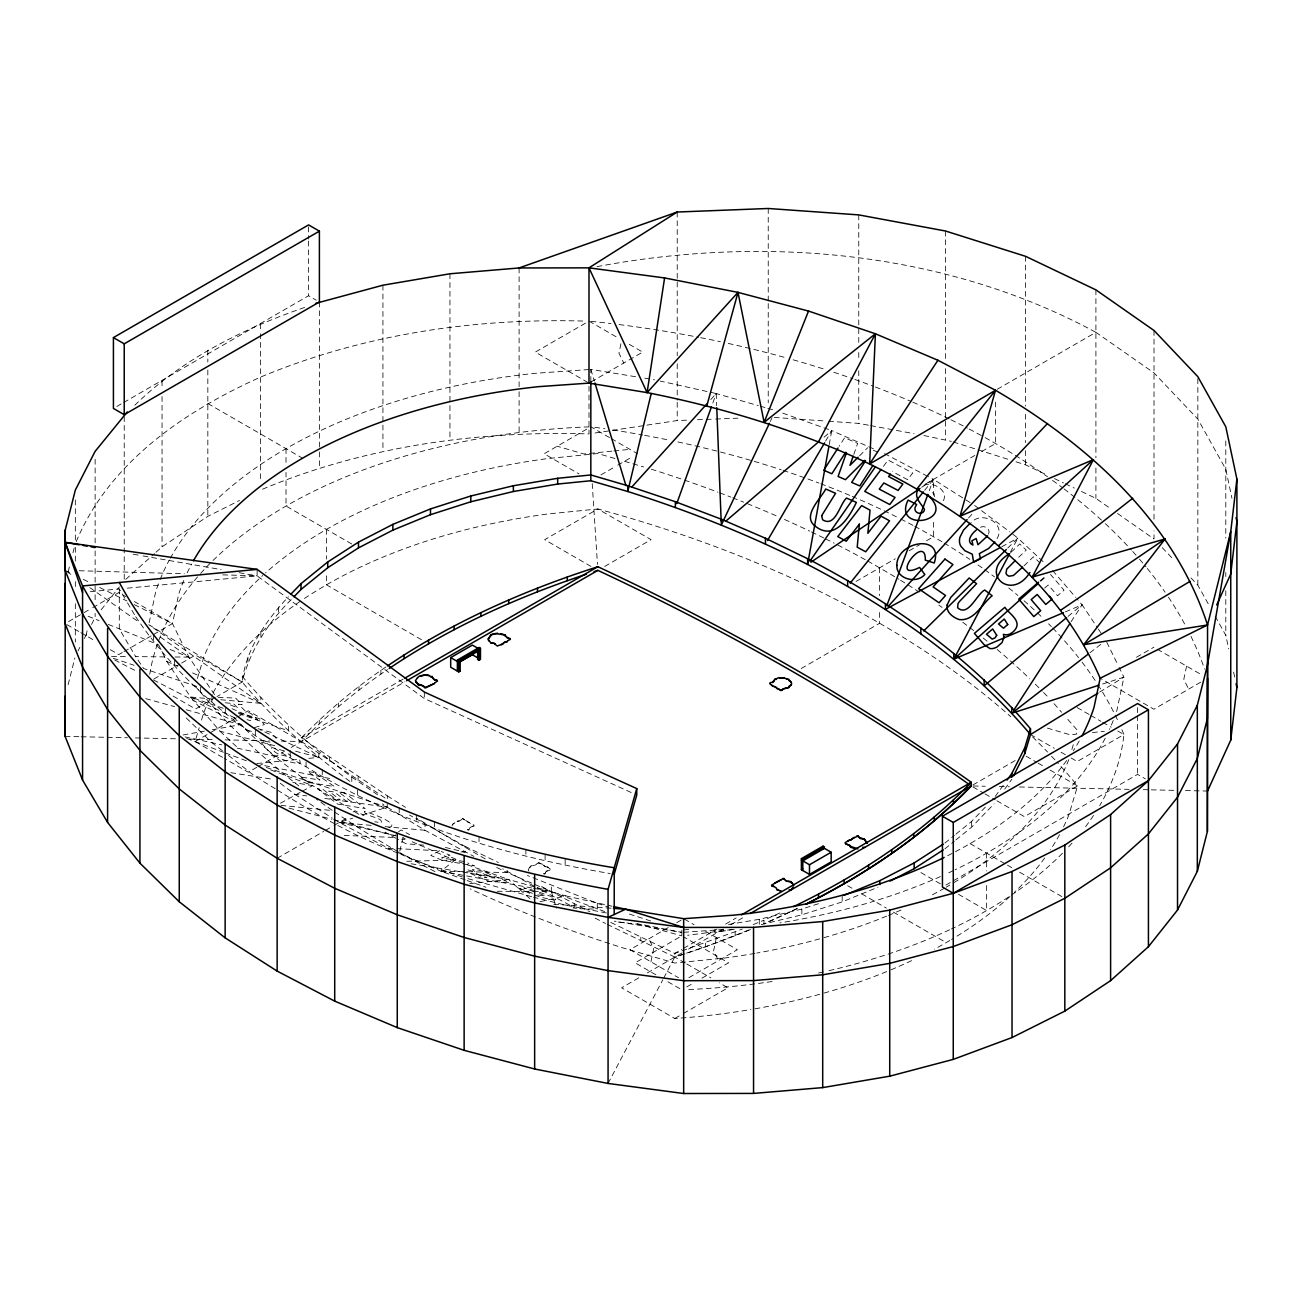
<?xml version="1.0" encoding="UTF-8"?>
<svg xmlns="http://www.w3.org/2000/svg" width="1302" height="1302" viewBox="0 0 1302 1302"><rect width="100%" height="100%" fill="white"/><g stroke="black" fill="none" stroke-linecap="round" stroke-linejoin="round"><path stroke-width="0.75" stroke-dasharray="5 3.75" d="M454.903 822.669L452.478 824.459L454.903 822.669C455.895 820.195 464.342 820.537 456.335 821.611M531.086 866.66L529.491 867.571L531.102 865.651L532.502 865.781L531.102 865.651M468.899 829.911L467.532 829.797L468.899 829.911L470.136 827.323L468.948 829.179M545.066 873.886L543.715 873.772L545.066 873.886L545.522 872.194L545.115 873.154M934.494 496.664L934.022 493.491L929.791 491.603M829.228 444.6L831.75 430.62L781.102 412.539M474.058 826.265L472.463 826.477L474.237 825.224L472.317 824.378L474.237 825.224M550.404 869.199L547.247 866.872L550.404 869.199C551.088 870.582 544.024 871.624 547.426 870.843M86.062 635.685L87.657 628.166M149.144 622.763L155.622 592.019A471.649 272.297 0 0 1 159.43 581.278M214.553 694.601L188.92 657.119L172.482 623.577L178.634 594.461A448.262 258.805 0 0 1 183.94 580.074M620.924 343.761L618.955 353.167L623.772 363.03M650.935 961.804L653.702 948.637L648.884 938.775M716.393 937.586L713.61 950.753L718.444 960.616M1186.594 666.119L1183.811 679.286L1188.645 689.149M452.103 825.94L452.478 824.264M403.018 837.788L399.193 853.575C356.081 837.137 315.816 814.368 276.935 789.761M68.143 571.822L70.064 564.222M72.945 552.813L74.377 547.1M68.143 684.64L74.865 658.031M353.151 812.041L354.958 810.707L364.007 815.459M988.511 534.113C991.082 528.97 984.182 524.673 979.901 527.603M197.367 678.472L203.844 656.973A459.297 265.169 0 0 1 262.711 575.5M222.528 757.357L195.072 741.522L199.222 727.737M201.533 720.071L203.844 712.406A459.297 265.169 0 0 1 212.161 694.568M242.172 676.259C274.12 714.489 311.862 747.429 351.784 777.066L351.784 782.827C311.862 753.207 274.12 720.25 242.172 682.02C245.622 649.324 266.357 620.24 288.409 596.772M291.209 599.636C268.245 622.275 249.984 650.528 242.172 682.02L216.946 696.586M1071.871 749.464L1073.597 743.719M853.803 454.382L857.644 443.396L844.624 437.716L839.123 446.277M712.812 403.034L716.214 393.546L758.269 405.606M929.286 490.659L933.453 479.364L928.212 476.597M943.413 500.684C948.686 490.057 932.769 481.301 923.964 485.207M997.039 538.637C1006.365 523.209 981.952 510.482 971.194 522.509M543.292 865.309L545.782 866.823L538.898 862.559L533.918 865.537L536.391 864.528M770.312 421.441L772.037 417.812M76.248 541.551C109.417 462.177 184.77 411.155 260.628 377.075C362.884 334.337 474.595 317.834 585.005 321.106M78.039 650.854L79.845 647.338M84.337 638.533L87.934 631.503M91.531 624.472L95.127 617.425L95.127 613.405M608.067 1083.443L662.832 979.739M663.743 977.997L674.794 957.068L674.794 953.406L681.809 949.353M1010.336 552.325L1017.871 538.084L1011.491 533.202M825.631 441.085L831.75 430.62L875.449 449.662M1071.107 621.721L1082.092 604.779L1076.966 598.822M995.233 796.45L1003.516 784.976M1004.705 789.11L1011.8 779.28M883.44 466.328L888.094 460.062L912.669 472.984L907.689 479.673L892.309 471.584M101.198 609.792L119.377 586.86M924.615 490.366L933.453 479.364L972.887 504.33M545.522 872.389L546.303 871.298M710.778 399.568L716.214 393.546L660.277 381.079M968.493 518.066L972.578 513.574M955.928 834.143L971.65 821.367L987.046 805.368M955.928 839.904L971.65 827.144L994.044 803.855M529.491 867.376L528.27 869.915L528.938 871.184M859.483 455.879L867.637 447.758M385.864 667.015C355.413 687.668 326.997 711.348 301.446 737.843L301.446 741.522L387.329 799.558L387.329 795.896L301.446 737.843L403.164 679.107M281.33 741.082L301.446 741.522C327.469 714.554 356.423 690.467 387.524 669.57M460.224 820.553L462.731 818.584L467.125 821.334L465.579 820.39M1007.732 548.077L1017.871 538.084L1045.408 563.799M1011.101 552.227L1019.726 543.976L1026.236 550.046L1016.716 559.144M1023.942 565.882L1033.446 556.784L1039.956 562.855M134.822 405.182C182.606 358.75 243.572 328.283 306.133 306.93M125.741 579.39L154.482 553.61M155.996 552.243L162.05 546.824L207.832 516.341L239.503 500.473M1040.672 581.31L1046.662 575.94M1040.086 580.822L1046.19 575.614M1044.627 588.113L1048.256 585.005L1057.517 595.763L1064.027 590.18L1050.47 574.426M824.085 437.179L831.75 430.62M1068.096 616.351L1082.092 604.779L1097.244 627.45M944.91 843.078L954.35 835.412M944.91 848.839L954.35 841.19M397.208 852.143L440.906 871.184L457.507 858.067M1089.953 652.758L1101.118 644.116M398.542 831.799L401.081 829.96L409.56 834.582M921.702 487.306L933.453 479.364L933.453 495.183M1099.685 692.046L1123.919 677.17L1119.085 667.308M116.838 406.452L121.981 403.49M123.69 402.497L308.59 295.749L316.305 300.209M68.534 621.591L80.578 614.642M84.012 612.656L90.977 608.636M92.702 607.643L118.791 592.573L125.676 596.56M585.526 323.108L535.301 352.11L588.992 383.113L642.683 352.11L628.72 344.037M122.274 652.562L118.791 654.58L110.182 649.6M124.016 651.57L151.829 635.506M153.571 634.497L172.482 623.577L134.301 601.524M153.929 679.026L179.888 664.053M181.613 663.043L195.463 655.052L242.172 682.02L150.479 625.692M215.269 697.563L195.463 708.988L169.504 694.015M600.922 474.904L616.058 466.165M617.734 465.188L632.642 456.595M195.072 741.522L209.117 733.4M210.826 732.424L236.346 717.695M238.054 716.702L248.259 710.811L301.446 741.522M256.836 767.269L248.259 772.216L224.237 758.35M258.545 766.276L284.275 751.417M291.143 747.462L404.889 681.792M604.714 566.419L651.049 539.679L597.862 508.968L547.442 514.03A459.297 265.169 0 0 0 302.145 600.027M997.267 389.265L1095.91 332.319L1154.011 372.909L1197.84 419.098L1225.8 469.225L1231.969 498.275M277.147 858.278L323.693 831.408M325.402 830.416L332.303 826.428M334.028 825.435L349.115 816.728M925.201 484.132L974.824 455.472M981.708 451.501L995.509 443.543L995.509 402.123M856.049 581.441L895.239 558.802M909.138 550.779L919.554 544.773M926.503 540.753L933.453 536.75L933.453 518.928M470.136 827.519L472.463 826.282M801.267 668.496L879.615 623.267L879.615 609.417M668.186 927.626L629.956 949.695L678.488 977.721M676.78 922.662L683.664 918.691L694.145 924.745M1136.467 657.266L1153.865 647.224M681.825 930.084L681.825 935.861L635.116 962.829L655.866 974.807M683.566 948.344L716.897 929.107M725.653 924.029L736.183 917.959M638.761 977.867L621.607 987.779L674.794 1018.489A459.297 265.169 0 0 0 750.961 1009.506M647.354 972.919L685.145 951.095M688.595 949.109L723.749 928.814M730.78 924.745L744.842 916.624M972.936 784.943L1015.82 760.189M688.872 977.688L737.355 949.695L704.626 930.8M1200.672 682.199L1153.865 709.232L1100.174 678.228M686.87 986.883L693.592 982.994M702.006 978.144L728.534 962.829L683.517 936.838M674.794 1018.489L681.662 1014.518M683.371 1013.526L727.981 987.779L719.404 982.831M945.968 885.034L1137.606 774.381L1145.337 778.84M280.418 803.236L300.55 792.202M302.276 791.258L312.626 785.594L360.98 815.67M1001.759 546.759L1017.871 538.084M439.588 850.727L430.75 855.398L441.557 860.101L474.465 865.911L467.727 862.982M797.117 908.519L763.965 923.85L763.965 920.172L783.072 911.481M1065.361 611.875L1082.092 604.779M610.801 922.418L674.794 953.406L742.352 929.091M753.158 924.632L763.965 920.172M607.269 924.355L674.794 957.068L705.407 946.814L751.352 929.042M761.214 924.599L801.853 914.818L842.182 901.895L877.906 887.232M262.532 489.194C365.439 446.244 477.98 430.523 588.992 433.924L588.992 385.571M445.658 856.618L441.687 857.953L452.689 859.678M1102.648 684.006L1123.919 677.17L1117.035 709.785A471.649 272.297 0 0 1 1115.847 713.366M728.469 924.485L759.278 919.31L801.853 909.04L819.137 903.507M334.061 819.186L339.204 822.457L352.647 818.177M362.249 815.117L387.215 807.175L425.022 830.285L473.847 856.374M254.346 727.639L264.404 724.596L259.196 718.541L236.329 712.096M539.874 901.749L565.849 895.906L612.07 906.208M183.094 734.979L204.381 731.154M212.389 729.722L240.431 724.677L274.071 756.104L312.626 785.594L292.869 782.486M732.489 929.449L687.668 935.275M532.502 865.781L533.918 865.342M734.247 929.286L714.977 932.525L714.977 926.764M381.242 822.408C383.146 817.33 365.943 817.038 364.251 811.553C368.368 811.846 402.106 824.329 388.745 827.633M597.016 266.633C764.241 235.125 944.65 250.586 1095.91 332.319M595.014 433.013L677.219 420.546L687.326 420.155M542.95 864.349L537.417 862.754M469.713 883.651L508.545 879.468L535.285 887.15M611.875 451.159L583.801 453.975L557.207 446.212M613.877 450.964L629.908 449.353M1092.394 732.538L1104.34 731.35M683.778 929.888L689.621 929.303M256.787 763.525L298.825 759.343M308.834 758.35L318.844 757.357L318.844 751.596M90.294 591.694L119.296 588.927L126.457 601.068M127.287 588.178L257.129 575.858L424.322 698.507L633.065 793.357M588.927 369.54L534.325 373.381A471.649 272.297 0 0 0 170.171 558.46M683.729 932.281L726.435 929.27M395.873 834.891L394.994 835.249L395.824 835.917M697.449 419.749L713.626 419.114M715.644 419.049L737.892 418.17M406.794 861.289L454.105 860.052L465.367 864.072M497.185 891.268L531.281 891.463M533.283 891.479L551.332 891.593L604.909 911.66M111.598 656.403L127.661 656.55M119.296 588.927L119.296 628.866L135.685 656.615L167.226 656.924M175.119 656.989L188.92 657.119L159.202 636.287M65.1 736.395L79.178 736.704M81.18 736.753L105.299 737.274M107.317 737.323L127.417 737.746M135.457 737.925L177.674 738.836M189.734 739.097L214.993 739.65M225.051 739.861L269.27 740.822M973.229 785.985L985.288 786.245M999.366 786.538L1009.408 786.766M1019.466 786.978L1129.159 789.354M1143.221 789.663L1149.259 789.793M1151.277 789.842L1175.397 790.363M1185.438 790.574L1207.556 791.046M465.302 879.892L440.906 871.184L507.21 872.568L551.332 891.593L556.442 908.259M579.781 908.747L597.293 909.105L597.293 903.344L527.44 875.514M79.243 570.732L184.363 573.759M222.772 574.866L257.129 575.858L257.129 569.397M344.265 835.428L395.124 837.479M218.183 697.286L235.597 698.1L242.123 704.594L238.364 704.187L245.443 711.217L251.188 713.594L257.552 719.925L232.049 708.679M371.135 825.37L339.204 822.457L388.094 848.172L438.725 850.759M461.006 851.899L465.058 852.11L465.058 846.349L409.56 815.068M553.708 904.239L611.452 908.243M774.267 417.421L826.575 421.116M828.593 421.262L858.767 423.394L868.629 425.233M401.7 839.188L404.922 839.432M423.817 845.128L405.947 843.745L397.598 839.204M158.844 645.255L166.754 661.4L190.564 697.026L210.647 698.832M220.689 699.727L260.856 703.34L260.856 697.579M385.099 826.64L425.022 830.285L425.022 824.524M573.14 907.982L576.526 908.291M281.004 805.401L331.88 810.511M225.279 702.771L233.416 703.617L237.843 708.028L227.069 703.519M618.157 922.011L644.897 925.071L681.825 932.411L614.3 921.149M280.288 783.234L294.626 794.22L306.702 795.913M324.816 798.435L387.215 807.175L387.215 801.397M374.813 821.757L378.052 822.246M464.358 861.517L459.346 860.736L448.116 855.837L449.955 855.235L441.313 851.475M230.812 772.672L273.127 779.361M469.615 822.652L467.792 821.855L471.682 824.101L471.08 823.092M545.782 866.627L547.247 867.067M411.009 863.763L508.545 879.468L530.272 898.982M590.831 381.551L590.831 369.394L637.02 376.945M644.783 378.215L654.499 379.793M133.113 554.196L141.104 555.596M143.106 555.954L221.128 569.576M239.129 572.717L257.129 575.858M135.685 616.692C178.472 680.441 238.933 730.341 306.068 766.78C398.282 823.629 503.972 855.674 610.296 873.544M870.599 425.608L914.02 433.68M923.883 435.503L951.306 441.345M440.906 871.184L531.623 887.948M533.592 888.306L551.332 891.593L551.332 885.816M637.036 923.574L681.825 935.861M606.374 912.979L565.149 905.036L533.576 897.257M264.68 765.674L331.994 778.938M269.953 742.091L264.452 741.245L261.816 743.182C269.677 754.851 284.113 761.784 297.898 763.428A18.553 4.866 27.8 0 0 300.306 762.402L299.639 759.912M467.939 869.866L475.555 872.047L472.268 869.655L475.735 869.573A10.693 1.709 18.1 0 1 483.172 871.461L509.505 882.447L488.901 881.535L466.572 871.77M185.03 736.916L221.698 744.825M237.224 748.162L274.071 756.104M533.706 891.658L523.713 887.85L533.511 890.373M339.204 822.457L396.231 835.884M445.398 847.472L465.058 852.11M537.645 894.93L545.212 895.988L537.384 892.667M288.914 808.086L331.88 819.267M333.8 819.772L395.336 835.786M223.212 708.288L190.564 697.026L220.005 731.236L278.14 746.599M295.587 751.221L318.844 757.357L260.205 729.787M145.71 698.653L174.647 706.612M186.251 709.802L240.431 724.677L233.953 717.158M247.022 719.68L250.781 720.738M258.056 728.681L271.076 732.359L276.268 738.397M251.498 731.398L245.785 729.787L240.626 723.798M760.173 406.159L765.918 407.803M767.822 408.34L773.567 409.984M537.189 887.687L565.849 895.906M531.655 896.704L464.212 877.613M614.967 458.532L597.862 453.535L547.442 458.597A459.297 265.169 0 0 0 265.608 572.88M624.472 461.315L643.579 466.897M1047.361 728.111L1070.179 734.784L1076.477 734.149L1077.584 730.503L1065.345 716.539M650.74 921.002L625.855 912.914M953.21 441.948L976.077 449.174M977.981 449.776L1008.448 459.427M1016.065 461.836L1025.602 464.847L1047.231 475.165M266.308 767.496L387.215 807.175L382.381 803.855M534.487 895.044C555.319 902.091 568.323 901.765 537.075 891.512M597.293 903.344L608.718 907.168M113.274 658.275L134.155 665.322M196.781 686.463L143.643 668.528L135.685 656.615M462.373 876.995L416.331 861.045L400.902 854.324M238.575 713.594L288.491 730.829L288.491 725.068M467.239 864.74L508.545 879.468M467.174 880.559L485.923 887.248M532.453 893.318L516.731 887.313L530.679 893.709M186.625 738.429L223.472 752.231M225.311 752.914L248.096 761.442M270.865 769.97L312.626 785.594M88.064 616.204L99.082 620.68M108.278 624.407L158.811 644.913M170.106 649.486L188.92 657.119M873.219 450.183L878.801 452.608M412.148 841.776L454.105 860.052M388.094 848.172L395.385 851.345M166.754 661.4L177.821 666.331M192.582 672.906L260.856 703.34L148.737 624.635M284.243 750.863L272.134 747.592A7.324 1.92 27.8 0 0 271.581 748.813L275.227 752.198A7.34 1.92 27.8 0 0 279.686 754.59L290.102 757.129A7.226 1.904 27.8 0 0 290.72 755.941L285.708 751.661M190.564 697.026L236.378 718.574M1054.441 478.599L1063.457 482.912M1065.264 483.758L1074.28 488.071M1081.49 491.505L1095.91 498.389L1110.85 508.822M465.058 846.349L498.438 862.542M496.68 867.457L507.21 872.568L507.21 866.807M65.1 570.325L72.375 573.938M83.295 579.357L90.587 582.954M99.684 587.479L126.978 601.019M134.269 604.616L172.482 623.577M574.263 903.816L574.263 907.478L541.762 890.291L541.762 886.613L589.904 911.807M595.112 918.138L605.544 923.46M114.641 659.984L137.589 671.783M153.473 679.953L240.431 724.677M884.563 453.633L926.471 475.686M402.741 837.495L405.28 838.879M395.922 838.293L385.115 832.124M588.992 321.106L618.287 338.015M1157.299 649.226L1202.316 675.201M609.515 437.57L590.831 426.779L544.122 453.763L578.934 473.863M611.224 438.562L637.541 453.763M1077.193 707.588L1089.09 714.456M1090.783 715.433L1100.987 721.324M1102.68 722.301L1111.176 727.2M1117.8 731.024L1123.919 734.556A471.649 272.297 0 0 1 1099.669 805.661M1030.484 734.556L1054.278 748.292M1061.065 752.214L1066.159 755.16M1071.09 757.992L1077.193 761.524L1123.919 734.556A714.049 412.246 0 0 0 1121.706 729.25M1026.122 756.218L1036.408 762.158M1038.117 763.151L1043.276 766.129M1050.128 770.084L1077.584 785.936L1068.812 815.052A459.297 265.169 0 0 1 1063.213 827.567M590.994 566.419L544.675 539.679L597.862 508.968A1000.847 577.828 0 0 1 1010.808 716.718M972.936 786.929L983.222 792.869M984.947 793.862L995.233 799.802M996.958 800.795L1024.397 816.647L1077.584 785.936A1000.847 577.828 0 0 0 1056.98 762.093M207.832 403.506L302.552 458.206M970.104 843.615L1005.746 864.186M1007.488 865.195L1012.712 868.206M1019.661 872.21L1064.824 898.299M351.752 543.992L286.017 506.039L286.017 472.398M920.905 872.584L941.118 884.253M958.484 894.295L986.639 910.537L986.639 882.837M421.49 639.689L326.476 584.842L326.476 572.961M847.651 885.734L852.924 888.778M861.729 893.856L886.353 908.08M893.4 912.149L946.18 942.615M462.731 818.584L464.619 819.918M685.096 963.008L674.794 957.068A750.196 433.127 0 0 0 751.482 929.14M686.805 964.001L710.827 977.867M66.841 624.586L79.08 631.649M80.822 632.658L94.672 640.649M667.975 981.806L681.825 989.797M275.275 788.735L255.355 776.562L228.485 755.404M387.329 795.896L405.524 807.354M974.596 505.42L1009.896 531.981M294.626 794.22L332.335 818.112M351.784 777.066L379.159 795.88M1117.49 513.46L1154.011 538.979L1154.011 530.89M66.744 571.48L73.351 576.119M89.871 587.69L139.395 622.405M222.365 750.652L211.998 742.726L184.656 716.442M220.005 731.236L238.836 748.829M1162.23 547.654L1173.183 559.193M1190.988 577.958L1197.84 585.168L1209.412 605.918M467.125 821.139L467.792 822.05M1054.067 703.666L1061.602 712.275M195.072 686.089L221.112 715.791A1000.847 577.828 0 0 0 298.776 785.855M1052.651 570.569L1075.696 597.341M1098.335 629.078L1102.664 635.555M127.482 602.81L134.659 614.951M1215.189 616.285L1225.8 635.311L1228.681 648.852M1106.781 642.212L1118.206 665.517M590.831 369.394L594.347 381.03M1233.612 672.092L1235.256 679.839M592.215 483.563L597.472 564.466M716.214 393.546L716.686 405.687M1225.8 440.939L1225.8 538.084M1225.8 572.522L1225.8 576.574M1225.8 590.75L1225.8 635.311M1197.84 378.687L1197.84 585.168M1154.011 330.48L1154.011 522.786M1137.606 707.588L1137.606 713.659M1137.606 715.677L1137.606 774.381M1095.91 289.874L1095.91 457.881M1095.91 468.004L1095.91 498.389M1025.602 256.331L1025.602 406.11M1025.602 414.215L1025.602 442.566M1025.602 450.671L1025.602 464.847M986.639 853.152L986.639 870.973M971.65 821.367L971.65 827.144M945.594 231.024L945.594 360.556M945.594 368.661L945.594 439.539M879.615 567.835L879.615 595.551M858.767 214.895L858.767 344.412M858.767 352.516L858.767 360.621M858.767 370.745L858.767 423.394M842.182 896.118L842.182 901.895M801.853 909.04L801.853 914.818M768.229 208.483L768.229 301.543M768.229 303.578L768.229 402.806M759.278 919.31L759.278 925.071M735.158 932.053L735.158 935.731M705.407 943.136L705.407 946.814M677.219 212.031L677.219 355.739M677.219 363.828L677.219 400.284M677.219 402.318L677.219 420.546M640.796 937.212L640.796 940.874M565.149 859.157L565.149 865.618M545.115 854.698L545.115 861.159M525.894 849.181L525.894 855.642M519.107 267.952L519.107 389.705M519.107 391.723L519.107 434.022M479.022 836.779L479.022 843.24M449.955 273.778L449.955 403.587M449.955 405.589L449.955 439.848M434.591 821.692L434.591 828.153M424.322 692.046L424.322 698.507M416.331 815.182L416.331 821.627M399.193 807.712L399.193 814.173M382.934 285.203L382.934 423.069M382.934 425.087L382.934 451.273M380.9 670.318L380.9 673.98M358.994 686.366L358.994 690.044M358.115 776.838L358.115 780.5M357.627 790.102L357.627 796.564M338.406 702.999L338.406 706.66M329.487 757.487L329.487 761.149M326.476 529.409L326.476 559.095M322.261 769.677L322.261 776.138M319.397 301.999L319.397 449.939M319.397 451.957L319.397 468.069M319.218 720.169L319.218 723.847M308.59 226.922L308.59 239.08M308.59 241.098L308.59 295.749M306.068 761.947L306.068 766.78M290.2 750.278L290.2 756.739M286.017 448.653L286.017 464.488M278.612 606.96L278.612 612.721M260.856 631.535L260.856 637.313M260.628 323.824L260.628 331.717M260.628 333.686L260.628 481.854M255.355 730.162L255.355 736.623M247.933 657.119L247.933 662.881M225.311 708.142L225.311 712.991M211.998 696.342L211.998 702.803M207.832 350.254L207.832 362.086M207.832 369.98L207.832 516.341M200.378 687.098L200.378 691.948M174.647 660.212L174.647 666.673M162.05 380.754L162.05 388.631M162.05 396.524L162.05 546.824M153.473 635.181L153.473 640.014M124.227 416.64L124.227 580.757M95.127 459.248L95.127 542.885M95.127 550.941L95.127 601.312M75.337 499.919L75.337 541.339M75.337 547.328L75.337 561.439M75.337 581.587L75.337 589.643M75.337 603.754L75.337 642.032M797.215 908.584A750.196 433.127 0 0 1 763.965 923.85M541.762 890.291A2531.055 1461.283 0 0 1 502.767 868.841M485.288 858.929A2531.055 1461.283 0 0 1 417.112 818.323M1032.551 736.916A1000.847 577.828 0 0 1 1047.589 752.051M1051.544 756.234A1000.847 577.828 0 0 1 1055.645 760.628M213.105 692.794A459.297 265.169 0 0 1 300.485 601.15M1068.812 759.603A459.297 265.169 0 0 1 951.55 884.025M949.76 885.083A459.297 265.169 0 0 1 946.18 887.183M944.52 888.127A459.297 265.169 0 0 1 929.303 896.427M901.017 910.033A459.297 265.169 0 0 1 888.501 915.404M886.678 916.136A459.297 265.169 0 0 1 821.578 938.335M819.658 938.872A459.297 265.169 0 0 1 756.853 953.048M754.883 953.406A459.297 265.169 0 0 1 725.214 957.979L674.794 963.041L623.332 948.019A1000.847 577.828 0 0 1 470.136 888.859M1059.551 834.647A459.297 265.169 0 0 1 1050.323 849.929M1044.709 858.002A459.297 265.169 0 0 1 1014.421 892.326M1009.945 896.508A459.297 265.169 0 0 1 951.55 939.458M949.76 940.516A459.297 265.169 0 0 1 934.462 949.142M911.644 960.632A459.297 265.169 0 0 1 888.501 970.836M886.678 971.585A459.297 265.169 0 0 1 821.578 993.768M819.658 994.305A459.297 265.169 0 0 1 752.93 1009.18M651.26 469.176A1000.847 577.828 0 0 1 717.907 492.156M719.778 492.856A1000.847 577.828 0 0 1 730.861 497.104M732.7 497.82A1000.847 577.828 0 0 1 743.67 502.165M747.315 503.63A1000.847 577.828 0 0 1 777.115 516.21M784.439 519.449A1000.847 577.828 0 0 1 809.665 531.102M811.439 531.948A1000.847 577.828 0 0 1 823.775 537.97M825.533 538.833A1000.847 577.828 0 0 1 834.224 543.211M837.674 544.985A1000.847 577.828 0 0 1 865.879 560.055M867.62 561.032A1000.847 577.828 0 0 1 898.836 579.244M900.561 580.301A1000.847 577.828 0 0 1 919.196 592.052M938.872 605.186A1000.847 577.828 0 0 1 942.095 607.416M962.764 622.291A1000.847 577.828 0 0 1 973.88 630.738M983.205 638.045A1000.847 577.828 0 0 1 987.779 641.74M997.072 649.421A1000.847 577.828 0 0 1 1029.736 678.765M1035.35 684.217A1000.847 577.828 0 0 1 1042.218 691.085M1043.569 692.469A1000.847 577.828 0 0 1 1048.907 698.002M434.982 871.608A1000.847 577.828 0 0 1 399.877 852.647M398.168 851.687A1000.847 577.828 0 0 1 333.784 811.39M332.173 810.283A1000.847 577.828 0 0 1 316.353 799.054M1093.55 815.426A471.649 272.297 0 0 1 1084.403 828.235M1072.034 843.126A471.649 272.297 0 0 1 1068.031 847.488M1062.497 853.233A471.649 272.297 0 0 1 1010.238 895.874M1008.611 896.964A471.649 272.297 0 0 1 951.437 928.912M949.597 929.774A471.649 272.297 0 0 1 825.419 971.487M823.45 971.927A471.649 272.297 0 0 1 817.526 973.229M772.086 981.496A471.649 272.297 0 0 1 685.877 989.65M149.746 674.322A471.649 272.297 0 0 1 199.32 574.914M200.622 573.45A471.649 272.297 0 0 1 211.575 561.911M213.007 560.495A471.649 272.297 0 0 1 588.813 426.861M594.851 427.333A714.049 412.246 0 0 1 604.893 428.765M612.9 429.969A714.049 412.246 0 0 1 642.7 434.982M644.669 435.34A714.049 412.246 0 0 1 668.17 439.913M677.886 441.948A714.049 412.246 0 0 1 781.233 469.794M783.153 470.429A714.049 412.246 0 0 1 818.909 483.058M820.765 483.758A714.049 412.246 0 0 1 850.369 495.623M852.208 496.404A714.049 412.246 0 0 1 898.95 518.098M900.724 518.993A714.049 412.246 0 0 1 913.011 525.406M914.753 526.333A714.049 412.246 0 0 1 942.371 541.99M944.129 543.048A714.049 412.246 0 0 1 969.811 559.372M978.014 564.97A714.049 412.246 0 0 1 983.059 568.518M984.719 569.706A714.049 412.246 0 0 1 994.549 576.916M1008.757 587.967A714.049 412.246 0 0 1 1017.871 595.47M1024.023 600.743A714.049 412.246 0 0 1 1035.92 611.484M1037.369 612.835A714.049 412.246 0 0 1 1043.048 618.287M1048.598 623.804A714.049 412.246 0 0 1 1051.316 626.571M1052.651 627.955A714.049 412.246 0 0 1 1078.561 657.624M1082.092 662.165A714.049 412.246 0 0 1 1096.854 683.078M1097.911 684.706A714.049 412.246 0 0 1 1118.564 722.203M160.13 579.504A471.649 272.297 0 0 1 169.26 560.104M1113.226 720.527A471.649 272.297 0 0 1 1109.483 729.413M1105.235 738.201A471.649 272.297 0 0 1 955.098 869.785M953.276 870.664A471.649 272.297 0 0 1 945.903 874.098M940.451 876.555A471.649 272.297 0 0 1 779.947 922.89M187.13 572.945A448.262 258.805 0 0 1 191.589 564.14M1079.228 740.984A448.262 258.805 0 0 1 1073.287 750.815M1066.647 760.514A448.262 258.805 0 0 1 945.968 856.553M591.01 321.317A764.404 441.329 0 0 1 611.045 323.563M619.036 324.556A764.404 441.329 0 0 1 698.637 337.299M700.622 337.674A764.404 441.329 0 0 1 720.397 341.726M728.257 343.435A764.404 441.329 0 0 1 785.399 357.627M793.162 359.808A764.404 441.329 0 0 1 826.086 369.768M833.817 372.274A764.404 441.329 0 0 1 852.924 378.784M854.828 379.468A764.404 441.329 0 0 1 873.544 386.32M875.4 387.019A764.404 441.329 0 0 1 910.928 401.374M912.751 402.155A764.404 441.329 0 0 1 949.125 418.87M950.965 419.781A764.404 441.329 0 0 1 967.386 428.098M969.176 429.042A764.404 441.329 0 0 1 983.368 436.691M985.126 437.651A764.404 441.329 0 0 1 1047.508 476.776M1052.537 480.373A764.404 441.329 0 0 1 1062.416 487.68M1064.043 488.917A764.404 441.329 0 0 1 1103.852 522.314M1105.317 523.664A764.404 441.329 0 0 1 1131.438 550.079M1132.724 551.495A764.404 441.329 0 0 1 1138.16 557.614M1139.494 559.16A764.404 441.329 0 0 1 1146.004 566.907M1147.274 568.469A764.404 441.329 0 0 1 1165.062 592.198M1168.464 597.195A764.404 441.329 0 0 1 1185.699 626.002M1190.972 636.385A764.404 441.329 0 0 1 1204.562 669.065M483.172 873.642L490.887 877.743L495.053 877.922L483.172 873.642M476.499 873.837L483.058 877.402L486.964 877.581L476.499 873.837M313.961 772.477L307.484 771.451L319.934 780.012L300.095 776.92L308.069 782.404L334.402 786.506L313.961 772.477M344.818 792.967L338.553 791.942L351.442 801.804L345.99 800.925L334.37 792.039L328.722 791.111L340.359 800.014L335.949 799.298L323.417 789.712L317.525 788.752L337.543 804.066L365.195 808.558L344.818 792.967"/><path stroke-width="1.5" d="M127.254 411.953L95.127 451.355L75.337 490.057L65.263 529.979L65.1 570.325L82.563 613.958L107.594 656.354L139.932 697.075L179.253 735.679L225.148 771.777L277.147 805.027L334.712 835.038L397.256 861.55L464.13 884.237L534.65 902.921L608.067 917.373L683.664 927.447L753.549 927.349L822.701 921.539L889.722 910.114L953.259 893.302L1012.028 871.477L1064.824 845.047L1110.606 814.564L1148.429 780.63L1177.529 743.947L1197.319 705.245L1207.393 665.322L1230.748 531.607L1236.9 479.071L1225.8 426.796L1197.84 376.669L1154.011 330.48L1095.91 289.874L1025.602 256.331L945.594 231.024L858.767 214.895L768.229 208.483L677.219 212.031L519.107 267.952L449.955 273.778L382.934 285.203L315.605 303.399M65.263 583.231L65.1 623.577L82.563 667.21L107.594 709.606L139.932 750.326L179.253 788.931L225.148 825.029L277.147 858.278L334.712 888.289L397.256 914.785L464.13 937.489L534.65 956.173L608.067 970.625L683.664 980.699L753.549 980.601L822.701 974.791L889.722 963.366L953.259 946.554L1012.028 924.729L1064.824 898.299L1110.606 867.816L1148.429 833.882L1177.529 797.198L1197.319 758.496L1207.393 718.574L1207.556 678.228M1207.556 662.458L1207.393 831.392L1197.319 871.331L1177.529 910.017L1148.429 946.7L1110.606 980.634L1064.824 1011.117L1012.028 1037.548L953.259 1059.389L889.722 1076.184L822.701 1087.609L753.549 1093.42L683.664 1093.517L608.067 1083.443L534.65 1068.991L464.13 1050.323L397.256 1027.62L334.712 1001.124L277.147 971.097L225.148 937.863L179.253 901.749L139.932 863.145L107.594 822.441L82.563 780.044L65.1 736.395L65.263 696.049M1207.556 791.046L1230.748 740.122L1230.748 531.607L1207.556 624.976L1207.393 831.392M788.719 687.521L783.43 688.839L788.719 687.521L791.177 684.722L788.735 686.512M1081.995 735.923A448.262 258.805 0 0 0 1094.022 707.344L1100.174 678.228C1057.224 578.3 964.668 510.482 869.638 464.017L875.4 333.768L808.526 311.064L738.006 292.38L664.59 277.944L588.992 267.854L519.107 267.952M774.755 679.286L776.106 679.4L774.755 679.286L772.379 682.525L774.283 680.979M1230.748 740.122L1236.9 687.57L1236.9 479.071M1100.174 678.228L1207.556 624.976C1173.655 520.865 1087.479 444.194 995.509 390.291L869.638 464.017C798.891 430.702 723.7 407.786 647.094 392.602L664.59 277.944M828.869 446.602L807.598 564.466C890.763 607.822 969.648 662.474 1030.484 734.556L1024.723 753.695L1013.526 775.862M791.177 684.917C793.569 682.525 786.082 678.456 790.884 681.792M417.812 677.772C416.607 676.617 427.674 672.629 430.783 676.731L432.199 676.552L430.783 676.731M490.642 635.832L488.25 639.087L490.903 634.692L495.427 633.553L505.03 635.002L500.521 633.586M490.642 636.027L490.903 634.692M789.126 889.852L790.965 889.982L793.064 887.101M651.212 393.513L627.743 491.505C689.49 511.084 749.854 535.057 807.598 564.466L807.598 558.704L765.446 538.247L721.324 519.221L675.364 501.709L627.743 485.744L590.831 474.953L557.679 478.29L513.379 485.744L470.803 495.997L430.474 508.919L392.878 524.364L358.489 542.12L327.73 561.976L301.006 583.67L291.209 593.858M706.807 405.899L738.006 292.38L647.094 392.602L588.992 383.113L538.556 386.661A448.262 258.805 0 0 0 193.428 560.837M1207.556 624.976L1083.736 644.685L1165.062 538.947L1032.226 577.128L1093.403 459.622L960.03 516.21L995.509 390.291L937.928 360.263L875.4 333.768L764.111 422.336L738.006 292.38M608.067 1083.443L608.067 889.364L636.759 788.589L424.322 692.046L257.129 569.397L65.1 542.332L82.563 592.426M614.218 874.228L636.759 795.034L636.759 788.589M1007.064 780.061L1011.8 773.502L1024.723 747.934L1030.484 728.794C969.648 656.713 890.763 602.061 807.598 558.704M853.152 456.205L849.962 465.351L858.116 457.23M846.479 452.64L838.097 476.467L845.437 479.673L864.821 460.355M676.731 503.679L711.445 406.842M886.825 605.642L927.887 494.435M764.111 422.336L808.526 311.064M434.429 683.387L427.495 686.772L434.429 683.583M507.259 641.853L505.925 642.032L507.568 640.958M774.609 883.016L780.712 879.989L771.5 885.165L773.632 886.483L771.842 886.223M847.96 840.946L849.604 840.05L845.161 842.589L845.519 843.647L849.978 845.665L845.519 843.647M1216.67 604.974L1230.748 574.052L1236.9 521.5L1236.07 517.626M779.035 689.083L778.075 688.791L780.923 690.613L783.43 688.644M769.449 423.248L721.324 524.999L721.324 519.221M502.897 644.327L501.156 644.685L504.688 642.228L503.695 642.797M852.224 838.618L854.372 837.414L850.841 839.871L851.833 839.302M818.551 441.752L875.4 333.768M1009.392 554.115L953.813 659.219L1063.49 612.672M767.48 540.525L824.605 442.826M838.032 447.986L823.743 470.234L831.848 473.765L845.649 452.282M865.472 460.908L851.671 482.391L859.792 485.923L872.958 465.4M1013.998 709.85L1070 623.414M869.638 464.017L937.928 360.263M809.893 561.162L875.367 466.865M919.066 488.852C912.442 495.85 920.774 503.288 924.404 509.115C924.648 513.965 917.373 514.729 915.42 510.791A6.087 4.752 -35.7 0 1 915.452 506.641L916.657 504.492L908.08 500.098C891.984 532.876 959.281 522.46 927.17 494.5M987.583 535.838L977.981 544.773L976.174 538.507L971.927 540.786L972.936 545.099C965.368 541.73 972.122 533.169 976.354 530.028M881.096 469.452L864.756 491.375L889.771 504.541L895.06 497.445L879.241 489.129L883.83 482.944L898.103 490.447L902.856 484.067L888.599 476.565L890.454 474.074M423.541 685.975C410.179 683.208 424.029 683.827 424.566 687.782L427.495 686.577M495.232 643.774L493.686 643.139L497.397 646.052L501.156 644.474M785.513 880.429L786.636 881.096L783.007 878.524L780.712 880.185M854.372 837.609L858.148 836.047L860.313 838.521L864.447 839.22L858.506 837.17M916.933 488.901L995.509 390.291M850.157 583.15L923.362 491.944M994.809 542.055L988.69 548.435L979.316 553.675L980.52 558.835L973.652 562.204L972.268 554.196L964.847 550.713L960.746 546.091A17.268 12.89 -37.3 0 1 959.932 537.205L963.513 530.126L970.039 523.339M434.738 682.899L437.537 681.044L434.477 679.595L437.195 680.197M631.828 486.981L706.693 404.092M888.159 606.423L967.126 519.563M960.03 516.21L1047.508 423.524M294.008 596.723L301.006 589.448L327.73 567.737L358.489 547.882L392.878 530.126L430.474 514.697L470.803 501.775L513.379 491.505L557.679 484.051L590.831 480.731L627.743 491.505L627.743 485.744M793.553 906.631C858.881 875.09 920.774 834.794 971.211 782.258A2531.055 1461.283 0 0 0 597.862 566.712C523.892 590.457 451.924 622.112 387.524 665.908M806.019 904.06C866.79 873.707 923.997 835.038 971.211 785.936L971.211 782.258L741.44 914.915M923.769 630.884L1006.283 549.509M1009.668 553.594C977.59 572.571 1011.166 602.484 1029.882 572.489M1015.365 560.446L1006.706 569.186L1005.974 573.401L1007.146 575.126L1008.985 576.216L1013.412 575.5L1022.575 567.184M417.275 677.886L415.419 680.832L418.121 684.022L415.696 682.069M998.585 545.701L1093.403 459.622M1037.678 583.996L953.813 659.219L953.813 653.458M1038.573 582.14L1018.75 599.099L1033.804 616.595L1040.705 610.687L1031.184 599.604L1037.189 594.461L1045.783 604.453L1052 599.132L1049.542 596.267M725.914 521.06L819.479 441.101M1066.55 617.636L984.149 685.747L984.149 679.986M1032.226 577.128L1132.724 498.243M1013.395 712.015L1088.358 653.995M1060.691 610.215L1165.062 538.947M810.951 562.204L920.026 488.429M389.184 668.479C449.808 627.548 517.057 597.113 586.372 574.231M844.07 895.353L879.778 880.689L914.167 862.933L943.201 844.184M890.096 881.128L914.167 868.694L943.201 849.946M588.992 383.113L588.992 267.854L677.219 212.031M1097.96 693.103L1030.484 734.556L1030.484 728.794M1083.736 644.685L1190.093 581.343M113.42 337.592L308.59 224.904L319.397 231.154L319.397 301.999L124.227 414.671L113.42 408.437L113.42 337.592L124.227 343.826L319.397 231.154M404.922 678.098L597.862 566.712M406.647 680.767L597.862 570.374A2531.055 1461.283 0 0 1 969.583 784.78M457.376 671.1L457.376 660.049L460.159 661.465L460.159 671.1L458.776 671.913L450.687 667.242L450.687 657.608L472.366 645.092L479.071 648.949L479.071 647.517L480.454 648.331L480.454 659.398L479.071 660.195L477.671 659.398L477.671 649.763M457.376 660.049L479.071 647.517M480.454 648.331L458.776 660.846L458.776 671.913M480.454 649.763L458.776 662.279L450.687 657.608M459.02 662.425L472.366 654.727L479.071 658.584L477.671 659.398M508.057 640.584L510.368 639.315L508.236 638.175L510.026 638.452M776.106 679.4C778.075 675.168 792.625 680.588 786.392 678.912M823.076 846.137L823.076 847.569L831.164 852.24L831.164 861.875L809.486 874.391L801.397 869.72L801.397 858.653L823.076 846.137L824.459 848.367L802.781 860.882M824.459 846.935L801.397 860.085L809.486 864.756L831.164 852.24M801.397 869.72L802.781 868.906M750.115 913.581L971.211 785.936A749.968 432.996 0 0 1 844.201 883.651M1148.429 780.63L953.259 893.302L942.436 887.069L942.436 816.224L1137.606 703.536L1148.429 709.785L1148.429 946.7M942.436 816.224L953.259 822.457L1148.429 709.785M999.969 547.719L885.441 609.417L885.441 603.64M608.067 917.373L625.562 909.219L683.664 918.691L734.1 915.143A448.262 258.805 0 0 0 944.178 857.432M490.903 634.888L497.624 633.179M429.204 675.624L424.794 675.12L419.911 676.356M594.038 571.659L597.862 570.374M1098.79 685.259L1011.8 713.236L1011.8 707.474M772.379 682.329C766.862 682.378 771.777 685.357 771.337 684.803M504.688 642.423L505.925 641.837M849.604 840.246L850.841 839.676M780.256 689.979L782.404 690.402M257.129 569.397L82.563 585.965L65.1 542.332L79.097 544.773M784.26 677.968L779.491 677.805M855.007 848.513L850.515 847.293L850.401 846.284L857.92 848.92M778.254 889.673C773.795 888.957 784.911 892.016 779.833 890.796M492.01 642.895L491.082 643.058L493.686 643.334M790.786 881.796L788.182 881.34L790.786 881.6L792.43 883.456L790.932 882.577M424.192 686.87L426.031 687.895M856.667 836.144L858.148 836.047M613.47 908.373L625.562 909.219L683.664 927.447M776.871 688.612L776.529 687.847L778.075 688.986M774.039 686.333C769.547 685.389 778.563 687.879 774.869 686.756M83.1 545.473L87.104 546.173M91.107 546.873L95.111 547.572M82.563 780.044L82.563 585.965C185.649 774.316 408.665 853.022 608.067 889.364M614.007 906.631L625.562 909.219M786.636 880.884L788.182 881.535M507.308 637.866L505.127 635.62L508.236 638.371M773.632 886.288L776.317 888.029L776.838 889.868M867.295 843.012L864.593 839.823L867.295 843.208M489.438 641.219L488.527 640.128L491.082 643.058M821.676 848.367L823.076 849.164M801.397 858.653L802.781 859.45L802.781 870.517M458.776 670.302L460.159 671.1M433.68 679.139L432.297 677.349L434.477 679.807M775.862 687.13L776.529 688.042M792.43 883.261L793.618 885.767L793.357 884.53M771.956 685.096L772.558 686.3M119.296 582.482C160.943 659.609 229.836 718.85 306.068 760.335C399.437 817.884 506.559 849.962 614.218 867.767L614.218 914.492M849.978 845.47L850.401 846.479M588.992 267.854L647.094 392.602M594.933 382.967L625.985 485.695M488.25 638.891L488.527 640.34M1236.07 683.696L1236.9 687.57M864.447 839.025L864.593 840.018M418.121 683.827L418.251 684.803M505.03 634.806L505.127 635.815M432.199 676.552L432.297 677.545M788.931 679.172L789.045 680.441M716.767 407.705L721.162 520.946M1197.319 705.245L1197.319 871.331M1177.529 743.947L1177.529 910.017M1110.606 814.564L1110.606 980.634M1064.824 845.047L1064.824 1011.117M1024.723 747.934L1024.723 753.695M1012.028 871.477L1012.028 1037.548M1011.8 773.502L1011.8 777.343M953.438 799.949L953.438 803.611M953.259 822.457L953.259 1059.389M934.25 817.119L934.25 820.781M920.872 627.987L920.872 633.748M914.167 862.933L914.167 868.694M913.662 833.752L913.662 837.414M891.756 849.799L891.756 853.461M889.722 910.114L889.722 1076.184M879.778 880.689L879.778 884.53M868.548 865.228L868.548 868.906M864.626 847.407L862.787 847.277M847.635 580.529L847.635 586.291M844.119 880.022L844.119 883.7A750.196 433.127 0 0 1 806.166 904.158M822.701 921.539L822.701 1087.609M818.502 894.132L818.502 897.794M809.486 864.756L809.486 874.391M784.471 878.622L783.007 878.524M765.446 538.247L765.446 544.008M753.549 927.349L753.549 1093.42M683.664 918.691L683.664 1093.517M675.364 501.709L675.364 507.471M590.831 381.551L590.831 480.731M567.249 576.965L567.249 580.643M557.679 478.29L557.679 484.051M537.498 588.048L537.498 591.726M534.65 874.911L534.65 1068.991M513.379 485.744L513.379 491.505M508.691 599.929L508.691 603.607M480.894 612.591L480.894 616.253M479.071 650.561L479.071 660.195M470.803 495.997L470.803 501.775M464.13 856.244L464.13 1050.323M454.154 625.985L454.154 629.647M430.474 508.919L430.474 514.697M428.537 640.096L428.537 643.758M404.092 654.873L404.092 658.552M397.256 833.54L397.256 1027.62M392.878 524.364L392.878 530.126M358.489 542.12L358.489 547.882M334.712 807.045L334.712 1001.124M327.73 561.976L327.73 567.737M301.006 583.67L301.006 589.448M277.147 777.017L277.147 971.097M225.148 743.784L225.148 937.863M179.253 707.67L179.253 901.749M139.932 669.065L139.932 863.145M124.227 343.826L124.227 414.671M107.594 628.361L107.594 822.441M65.263 529.979L65.1 736.395M896.85 565.393C896.232 579.048 916.364 584.305 924.811 574.524L919.586 567.428C888.176 583.084 925.982 531.753 925.315 560.153L934.25 563.001C944.048 533.169 896.557 541.095 896.85 565.393M821.676 515.657L822.636 519.791C835.493 527.896 839.823 503.825 846.512 498.08L856.391 502.377C849.392 517.073 834.81 541.225 815.719 526.545C800.99 516.357 821.22 498.357 825.696 488.999L835.575 493.312L821.676 515.657M947.14 605.007C945.87 612.282 953.243 617.571 959.314 619.606C974.466 621.217 982.164 603.575 992.173 595.763L984.768 590.05C976.956 593.582 968.297 617.555 957.637 607.725L957.995 603.526L959.737 601.215L976.565 583.703L969.16 577.974L950.704 597.488L947.14 605.007M1003.988 637.199L1002.019 642.602L997.153 646.882A10.693 7.291 -40.4 0 1 989.911 648.542L983.921 644.457L974.401 633.374L1004.884 607.285C1008.708 613.502 1021.386 620.289 1015.593 629.061C1012.972 632.821 1008.09 636.222 1003.386 634.334L1003.988 637.199M859.369 524.185L857.204 547.165L865.7 551.788L889.543 520.784L881.047 516.162L867.848 533.315L870.045 510.172L861.631 505.583L837.788 536.587L846.267 541.209L859.369 524.185M996.697 635.278L995.102 637.801L992.205 639.119L986.509 634.237L992.694 628.964L996.697 635.278M1007.732 624.553L1003.451 628.215L998.504 624L1004.281 619.036L1007.732 624.553M944.959 559.079L918.626 588.732L939.067 602.777L945.545 595.47L933.095 586.909L952.934 564.563L944.959 559.079"/></g></svg>
